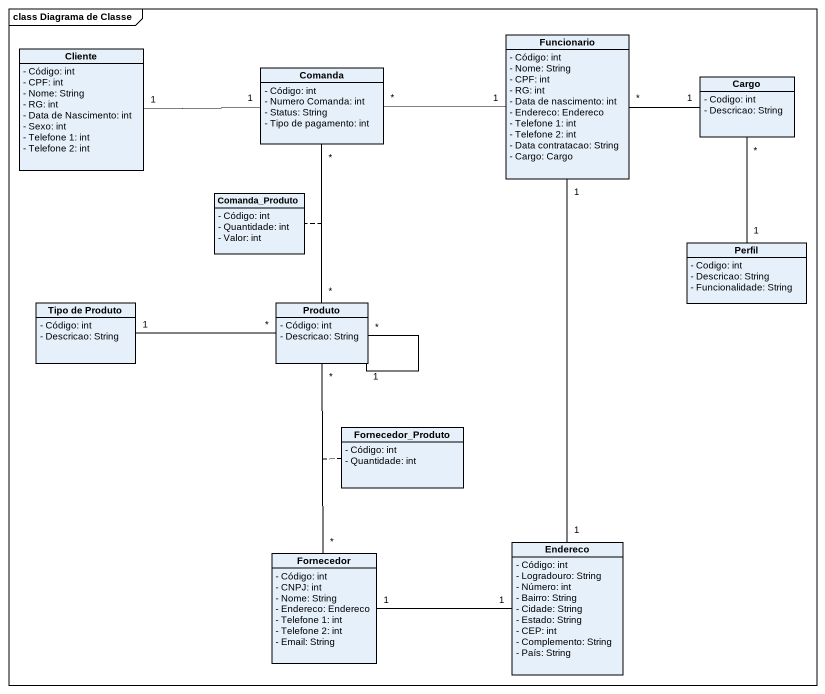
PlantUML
@startuml
mainframe class Diagrama de Classe
hide circle
hide empty members
skinparam classAttributeIconSize 0
class Cliente {
  - Código: int
  - CPF: int
  - Nome: String
  - RG: int
  - Data de Nascimento: int
  - Sexo: int
  - Telefone 1: int
  - Telefone 2: int
}
class Funcionario {
  - Código: int
  - Nome: String
  - CPF: int
  - RG: int
  - Data de nascimento: int
  - Endereco: Endereco
  - Telefone 1: int
  - Telefone 2: int
  - Data contratacao: String
  - Cargo: Cargo
}
class Comanda {
  - Código: int
  - Numero Comanda: int
  - Status: String
  - Tipo de pagamento: int
}
class Cargo {
  - Codigo: int
  - Descricao: String
}
class Comanda_Produto {
  - Código: int
  - Quantidade: int
  - Valor: int
}
class Perfil {
  - Codigo: int
  - Descricao: String
  - Funcionalidade: String
}
class "Tipo de Produto" as Tipo_de_Produto {
  - Código: int
  - Descricao: String
}
class Produto {
  - Código: int
  - Descricao: String
}
class Fornecedor_Produto {
  - Código: int
  - Quantidade: int
}
class Fornecedor {
  - Código: int
  - CNPJ: int
  - Nome: String
  - Endereco: Endereco
  - Telefone 1: int
  - Telefone 2: int
  - Email: String
}
class Endereco {
  - Código: int
  - Logradouro: String
  - Número: int
  - Bairro: String
  - Cidade: String
  - Estado: String
  - CEP: int
  - Complemento: String
  - País: String
}
Cliente "1" -right- "1" Comanda
Funcionario "1" -left- "*" Comanda
Funcionario "*" -right- "1" Cargo
Cargo "*" -- "1" Perfil
Produto "*" -up- "*" Comanda
(Produto, Comanda) .. Comanda_Produto
Produto "*" -left- "1" Tipo_de_Produto
Produto "1" -- "*" Produto
Fornecedor "*" -up- "*" Produto
(Fornecedor, Produto) .. Fornecedor_Produto
Endereco "1" -up- "1" Funcionario
Endereco "1" -left- "1" Fornecedor
@enduml
